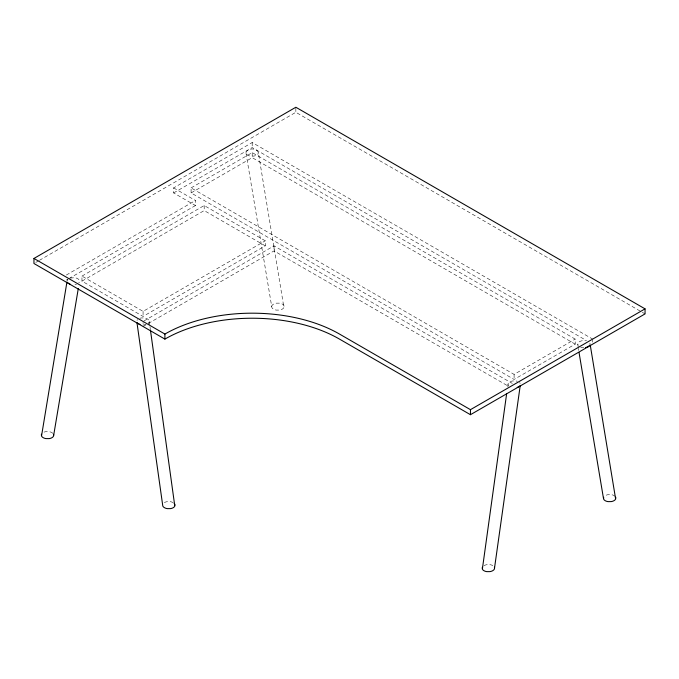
<?xml version="1.0" encoding="UTF-8"?>
<svg xmlns="http://www.w3.org/2000/svg" width="679" height="679" viewBox="0 0 679 679"><rect width="100%" height="100%" fill="white"/><g stroke="black" fill="none" stroke-linecap="round" stroke-linejoin="round"><path stroke-width="0.51" stroke-dasharray="3.4 2.55" d="M507.654 386.546L508.172 383.516A6.349 3.667 0 0 1 512.603 380.961L515.819 380.944A6.094 3.522 0 0 1 517.322 381.301M67.085 281.148L67.892 279.358M139.857 318.298A6.094 3.522 0 0 1 141.351 317.942L144.568 317.959A6.349 3.667 0 0 1 149.007 320.513L148.421 323.238M245.908 152.682C247.385 147.793 256.917 147.666 258.351 152.622L283.915 307.519A6.349 3.667 0 0 1 279.476 310.074L276.26 310.091A6.094 3.522 0 0 1 271.897 307.57L245.908 152.682L246.112 153.607A6.094 3.522 0 0 0 250.475 156.128L253.7 156.111A6.349 3.667 0 0 0 258.13 153.556L258.351 152.622M271.693 306.645L271.923 305.711A6.349 3.667 0 0 1 276.353 303.157L279.57 303.14A6.094 3.522 0 0 1 283.941 305.66L284.136 306.585M578.177 347.325L577.88 343.277A6.349 3.667 0 0 1 582.31 340.714L585.527 340.705M35.783 262.442L38.525 260.855M39.441 260.32L295.849 112.29L641.383 311.78M173.629 187.896L195.459 200.492L195.459 205.533L173.629 192.929L173.629 187.896L252.198 142.531L592.674 339.101M173.629 192.929L252.198 147.572L586.469 340.561M191.088 187.896L252.198 152.614L575.206 339.101L575.206 344.143L514.096 379.425L191.088 192.929L191.088 187.896L514.096 374.384L575.206 339.101M191.088 192.929L252.198 157.655L575.206 344.143M66.338 275.037L195.459 200.492M66.253 280.13L67.993 279.12M68.868 278.619L195.459 205.533M81.964 276.098L204.184 205.533L265.294 240.816L265.294 245.857L143.074 316.422L81.964 281.14L81.964 276.098L143.074 311.381L265.294 240.816M81.964 281.14L204.184 210.575L265.294 245.857M143.99 320.929L274.027 245.857L512.272 383.406M145.696 324.986L143.074 326.497L143.074 322.466M148.311 323.476L274.027 250.899L507.9 385.927M70.149 278.05L74.868 277.711A6.349 3.667 0 0 1 79.299 280.274L79.324 282.133A6.094 3.522 0 0 1 78.713 282.999M146.163 324.545L143.057 325.012M583.821 347.767L582.217 347.656A6.094 3.522 0 0 1 580.723 347.3M642.3 312.315L645.05 313.902M508.758 386.241L507.943 384.45M589.89 343.226L590.093 344.151M577.651 344.211L577.854 345.136M578.347 348.369L578.695 350.449M149.227 321.447L149.821 325.648M149.966 326.701L150.263 328.797M592.674 340.111L592.674 342.123M514.096 374.384L514.096 379.425M295.849 108.258L295.849 112.29M274.027 245.857L274.027 250.899M252.198 142.531L252.198 147.572M252.198 152.614L252.198 157.655M204.184 205.533L204.184 210.575M143.074 311.381L143.074 316.422M615.072 496.324A6.094 3.522 0 0 0 611.312 494.668L608.095 494.677A6.349 3.667 0 0 0 604.293 496.374M52.886 433.372A6.349 3.667 0 0 0 49.083 431.674L45.866 431.666A6.094 3.522 0 0 0 43.083 432.582M164.36 502.596A6.094 3.522 0 0 1 167.136 501.679L170.353 501.696A6.349 3.667 0 0 1 173.153 502.638M484.017 565.641A6.349 3.667 0 0 1 486.818 564.699L490.043 564.682A6.094 3.522 0 0 1 492.818 565.599M136.988 320.463A6.094 3.522 0 0 1 137.599 319.597M76.455 284.297A6.094 3.522 0 0 1 74.962 284.654M519.579 382.6A6.094 3.522 0 0 1 520.19 383.465"/><path stroke-width="1.02" d="M520.241 385.443L494.38 569.061A6.349 3.667 0 0 1 489.949 571.625L486.724 571.633A6.094 3.522 0 0 1 482.362 569.112L506.619 393.896M78.306 288.482L53.539 436.096A6.094 3.522 0 0 1 49.177 438.617L45.951 438.6A6.349 3.667 0 0 1 41.521 436.045L66.907 282.192M41.3 435.112L41.495 434.187M150.407 329.85L174.809 506.11A6.094 3.522 0 0 1 170.446 508.63L167.229 508.622A6.349 3.667 0 0 1 162.799 506.059L136.937 322.44M482.166 568.187L482.387 567.254M590.272 345.195L615.649 499.048A6.349 3.667 0 0 1 611.219 501.603L608.002 501.62A6.094 3.522 0 0 1 603.631 499.099L603.656 497.24M589.873 345.085L588.235 346.697L585.434 347.64M519.528 386.198L517.237 387.522M33.95 258.453L295.849 107.248L645.05 308.86L645.05 313.902L470.454 414.699L339.5 339.101A123.459 71.278 0 0 0 164.904 339.101L33.95 263.494L33.95 258.453L164.904 334.06A123.459 71.278 0 0 1 339.5 334.06L470.454 409.666L645.05 308.86M70.234 284.272L67.942 282.948M139.942 324.52L137.642 323.196M175.012 505.184L174.792 504.251A6.349 3.667 0 0 0 174.155 503.385M53.514 434.237L53.743 435.171M615.675 497.189L615.878 498.114M494.405 567.203L494.601 568.128M579.043 352.528L603.436 498.174M470.454 409.666L470.454 414.699M164.904 334.06L164.904 339.101"/></g></svg>
